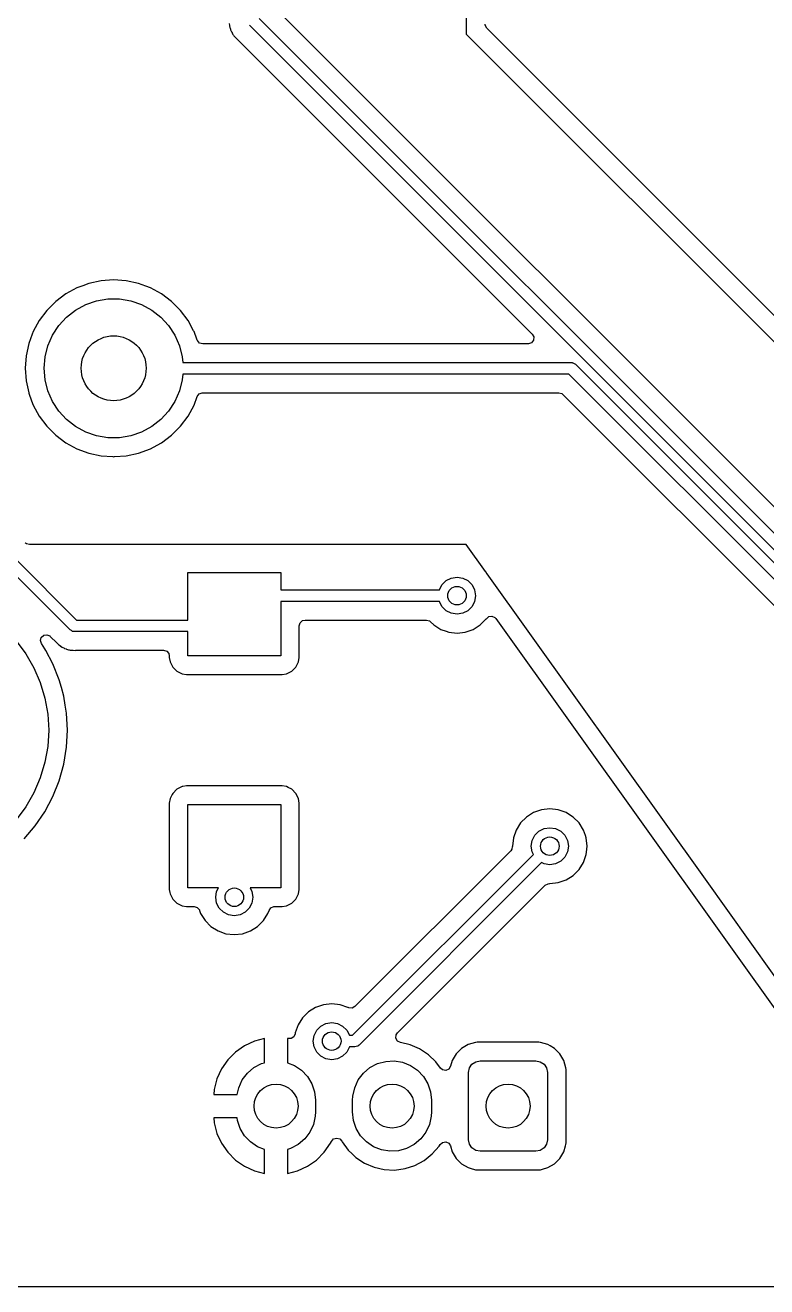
# Model space of a CAD drawing. Extents: x 0.71 to 7.56, y -5.16 to -0.79.
# Drawn here: x 1.279 to 1.909, y -5.157 to -4.087 of the extents above; entities that cross this region are included whole.
import ezdxf

# ---------------------------------------------------------------- set-up
doc = ezdxf.new("R2010")
doc.units = 0
doc.header["$MEASUREMENT"] = 0
doc.layers.add('BLACK', color=7, linetype='CONTINUOUS')

msp = doc.modelspace()

# ---------------------------------------------------------------- linework, layer by layer
at = {"layer": 'BLACK', "linetype": 'CONTINUOUS'}
for p, q in [((1.65354, -4.01553), (1.65354, -4.09449)), ((2.30045, -4.88142), (1.49512, -4.0761)), ((1.45223, -4.08537), (1.45262, -4.08698)), ((1.45262, -4.08698), (1.45267, -4.08723)), ((1.45267, -4.08723), (1.45289, -4.08887)), ((1.45289, -4.08887), (1.45315, -4.08947)), ((2.28983, -4.90702), (1.46952, -4.08672)), ((1.47792, -4.0812), (2.29535, -4.89862)), ((1.66962, -4.08689), (1.66951, -4.08585)), ((1.67094, -4.08931), (1.66962, -4.08689)), ((1.45315, -4.08947), (1.45342, -4.09026)), ((1.45342, -4.09026), (1.45357, -4.0909)), ((1.45357, -4.0909), (1.45357, -4.0909)), ((1.45357, -4.0909), (1.45439, -4.09234)), ((1.45439, -4.09234), (1.4545, -4.09257)), ((1.4545, -4.09257), (1.45516, -4.09409)), ((1.45516, -4.09409), (1.45557, -4.0946)), ((1.45557, -4.0946), (1.45604, -4.09528)), ((1.45604, -4.09528), (1.45636, -4.09586)), ((1.45636, -4.09586), (1.45753, -4.09703)), ((1.45753, -4.09703), (1.4577, -4.09721)), ((1.4577, -4.09721), (1.45875, -4.0985)), ((1.45875, -4.0985), (1.45928, -4.09888)), ((1.45928, -4.09888), (1.45992, -4.09941)), ((1.45992, -4.09941), (1.70944, -4.34893)), ((1.65354, -4.09449), (2.08661, -4.52756)), ((2.0918, -4.51016), (1.67094, -4.08931)), ((1.35433, -4.30294), (1.34366, -4.3037)), ((1.36501, -4.3037), (1.35433, -4.30294)), ((1.35433, -4.30294), (1.35433, -4.30294)), ((1.32317, -4.30972), (1.31378, -4.31485)), ((1.32818, -4.30785), (1.32317, -4.30972)), ((1.3332, -4.30598), (1.32818, -4.30785)), ((1.34365, -4.3037), (1.3332, -4.30598)), ((1.3332, -4.30598), (1.3332, -4.30598)), ((1.3332, -4.30598), (1.3332, -4.30598)), ((1.34366, -4.3037), (1.34365, -4.3037)), ((1.37546, -4.30598), (1.36501, -4.3037)), ((1.36501, -4.3037), (1.36501, -4.3037)), ((1.38175, -4.30832), (1.37546, -4.30598)), ((1.37546, -4.30598), (1.37546, -4.30598)), ((1.37546, -4.30598), (1.37546, -4.30598)), ((1.38549, -4.30972), (1.38175, -4.30832)), ((1.39489, -4.31485), (1.38549, -4.30972)), ((1.38549, -4.30972), (1.38549, -4.30972)), ((1.30521, -4.32126), (1.29764, -4.32883)), ((1.31378, -4.31485), (1.30521, -4.32126)), ((1.30521, -4.32126), (1.30521, -4.32126)), ((1.31378, -4.31485), (1.31378, -4.31485)), ((1.32203, -4.32851), (1.33061, -4.32387)), ((1.33061, -4.32387), (1.33983, -4.3207)), ((1.33983, -4.3207), (1.34945, -4.3191)), ((1.34945, -4.3191), (1.35921, -4.3191)), ((1.35921, -4.3191), (1.36883, -4.3207)), ((1.36883, -4.3207), (1.37805, -4.32387)), ((1.37805, -4.32387), (1.38663, -4.32851)), ((1.40345, -4.32126), (1.39489, -4.31485)), ((1.39489, -4.31485), (1.39489, -4.31485)), ((1.39489, -4.31485), (1.39489, -4.31485)), ((1.41102, -4.32883), (1.40345, -4.32126)), ((1.40345, -4.32126), (1.40345, -4.32126)), ((1.40345, -4.32126), (1.40345, -4.32126)), ((1.29764, -4.32883), (1.29122, -4.3374)), ((1.29764, -4.32883), (1.29764, -4.32883)), ((1.30773, -4.34168), (1.31433, -4.3345)), ((1.31433, -4.3345), (1.32203, -4.32851)), ((1.38663, -4.32851), (1.39433, -4.3345)), ((1.39433, -4.3345), (1.40093, -4.34168)), ((1.41744, -4.3374), (1.41102, -4.32883)), ((1.41102, -4.32883), (1.41102, -4.32883)), ((1.41102, -4.32883), (1.41102, -4.32883)), ((1.29122, -4.3374), (1.2861, -4.34679)), ((1.29122, -4.3374), (1.29122, -4.3374)), ((1.30239, -4.34985), (1.30773, -4.34168)), ((1.40093, -4.34168), (1.40627, -4.34985)), ((1.4222, -4.34612), (1.41744, -4.3374)), ((1.41744, -4.3374), (1.41744, -4.3374)), ((1.41744, -4.3374), (1.41744, -4.3374)), ((1.2853, -4.34893), (1.28236, -4.35682)), ((1.2861, -4.34679), (1.2853, -4.34893)), ((1.29848, -4.35878), (1.30239, -4.34985)), ((1.40627, -4.34985), (1.41019, -4.35878)), ((1.42257, -4.34679), (1.4222, -4.34612)), ((1.42492, -4.35309), (1.42257, -4.34679)), ((1.42529, -4.35409), (1.42492, -4.35309)), ((1.42542, -4.35441), (1.42529, -4.35409)), ((1.42722, -4.35649), (1.42542, -4.35441)), ((1.42986, -4.35726), (1.42722, -4.35649)), ((1.70891, -4.35629), (1.70633, -4.35725)), ((1.71056, -4.35409), (1.70891, -4.35629)), ((1.70944, -4.34893), (1.71075, -4.35134)), ((1.71075, -4.35134), (1.71056, -4.35409)), ((1.28236, -4.35682), (1.28008, -4.36728)), ((1.28236, -4.35682), (1.28236, -4.35682)), ((1.28236, -4.35682), (1.28236, -4.35682)), ((1.29608, -4.36823), (1.29848, -4.35878)), ((1.41019, -4.35878), (1.41258, -4.36823)), ((1.70598, -4.35726), (1.42986, -4.35726)), ((1.70633, -4.35725), (1.70598, -4.35726)), ((1.28008, -4.36728), (1.27932, -4.37795)), ((1.28008, -4.36728), (1.28008, -4.36728)), ((1.29528, -4.37795), (1.29608, -4.36823)), ((1.41258, -4.36823), (1.41298, -4.37303)), ((1.41298, -4.37303), (1.74266, -4.37303)), ((1.74266, -4.37303), (1.74353, -4.37316)), ((1.74353, -4.37316), (1.74371, -4.37314)), ((1.74371, -4.37314), (1.7438, -4.3732)), ((1.7438, -4.3732), (1.74405, -4.37323)), ((1.74405, -4.37323), (1.74507, -4.37389)), ((1.74507, -4.37389), (1.74614, -4.37447)), ((1.74614, -4.37447), (2.28801, -4.91634)), ((1.27932, -4.37795), (1.27932, -4.37795)), ((1.27932, -4.37795), (1.28008, -4.38863)), ((1.28008, -4.38863), (1.28008, -4.38863)), ((1.28008, -4.38863), (1.28226, -4.39865)), ((1.29608, -4.38767), (1.29528, -4.37795)), ((1.29848, -4.39713), (1.29608, -4.38767)), ((1.41258, -4.38767), (1.41019, -4.39713)), ((1.41298, -4.38287), (1.41258, -4.38767)), ((1.74062, -4.38287), (1.41298, -4.38287)), ((2.28249, -4.92474), (1.74062, -4.38287)), ((1.28226, -4.39865), (1.28236, -4.39909)), ((1.28236, -4.39909), (1.28475, -4.40551)), ((1.30239, -4.40606), (1.29848, -4.39713)), ((1.41019, -4.39713), (1.40627, -4.40606)), ((1.42694, -4.39962), (1.42951, -4.39865)), ((1.42951, -4.39865), (1.42986, -4.39864)), ((1.42986, -4.39864), (1.73207, -4.39864)), ((1.73207, -4.39864), (1.73471, -4.39942)), ((1.28475, -4.40551), (1.2861, -4.40911)), ((1.2861, -4.40911), (1.29122, -4.41851)), ((1.30773, -4.41423), (1.30239, -4.40606)), ((1.40627, -4.40606), (1.40093, -4.41423)), ((1.41744, -4.41851), (1.42257, -4.40911)), ((1.42257, -4.40911), (1.42529, -4.40182)), ((1.42529, -4.40182), (1.42694, -4.39962)), ((1.73471, -4.39942), (1.73552, -4.40007)), ((1.73552, -4.40007), (2.27109, -4.93564)), ((1.29122, -4.41851), (1.29122, -4.41851)), ((1.29122, -4.41851), (1.29122, -4.41851)), ((1.29122, -4.41851), (1.29764, -4.42708)), ((1.31433, -4.4214), (1.30773, -4.41423)), ((1.40093, -4.41423), (1.39433, -4.4214)), ((1.41102, -4.42708), (1.41744, -4.41851)), ((1.29764, -4.42708), (1.29764, -4.42708)), ((1.29764, -4.42708), (1.29764, -4.42708)), ((1.29764, -4.42708), (1.30521, -4.43464)), ((1.32203, -4.42739), (1.31433, -4.4214)), ((1.33061, -4.43203), (1.32203, -4.42739)), ((1.38663, -4.42739), (1.37805, -4.43203)), ((1.39433, -4.4214), (1.38663, -4.42739)), ((1.40345, -4.43464), (1.41102, -4.42708)), ((1.30521, -4.43464), (1.30521, -4.43464)), ((1.30521, -4.43464), (1.30521, -4.43464)), ((1.30521, -4.43464), (1.31378, -4.44106)), ((1.31378, -4.44106), (1.31378, -4.44106)), ((1.31378, -4.44106), (1.31378, -4.44106)), ((1.31378, -4.44106), (1.32317, -4.44619)), ((1.33983, -4.4352), (1.33061, -4.43203)), ((1.34945, -4.43681), (1.33983, -4.4352)), ((1.35921, -4.43681), (1.34945, -4.43681)), ((1.36883, -4.4352), (1.35921, -4.43681)), ((1.37805, -4.43203), (1.36883, -4.4352)), ((1.38549, -4.44619), (1.39431, -4.44137)), ((1.39431, -4.44137), (1.39489, -4.44106)), ((1.39489, -4.44106), (1.40345, -4.43464)), ((1.32317, -4.44619), (1.32317, -4.44619)), ((1.32317, -4.44619), (1.32317, -4.44619)), ((1.32317, -4.44619), (1.32317, -4.44619)), ((1.32317, -4.44619), (1.3332, -4.44993)), ((1.3332, -4.44993), (1.34366, -4.4522)), ((1.34366, -4.4522), (1.35357, -4.45291)), ((1.35504, -4.45292), (1.36501, -4.4522)), ((1.36501, -4.4522), (1.37546, -4.44993)), ((1.37546, -4.44993), (1.38549, -4.44619)), ((1.38549, -4.44619), (1.38549, -4.44619)), ((1.38549, -4.44619), (1.38549, -4.44619)), ((1.35357, -4.45291), (1.35433, -4.45297)), ((1.35433, -4.45297), (1.35504, -4.45292)), ((1.35433, -4.45297), (1.35433, -4.45297)), ((1.35433, -4.45297), (1.35433, -4.45297)), ((1.27948, -4.52625), (1.27927, -4.52611)), ((1.28047, -4.52685), (1.27948, -4.52625)), ((1.28301, -4.52756), (1.28047, -4.52685)), ((1.65354, -4.52756), (1.28301, -4.52756)), ((1.66984, -4.55037), (1.65354, -4.52756)), ((1.31739, -4.59994), (1.26568, -4.54823)), ((1.2712, -4.53983), (1.3229, -4.59154)), ((1.41732, -4.59154), (1.41732, -4.55118)), ((1.41732, -4.55118), (1.49606, -4.55118)), ((1.49606, -4.55118), (1.49606, -4.56594)), ((1.63293, -4.56161), (1.63641, -4.55813)), ((1.63641, -4.55813), (1.6408, -4.55589)), ((1.6408, -4.55589), (1.64567, -4.55512)), ((1.64567, -4.55512), (1.65054, -4.55589)), ((1.65054, -4.55589), (1.65493, -4.55813)), ((1.65493, -4.55813), (1.65841, -4.56161)), ((1.67036, -4.55098), (1.66984, -4.55037)), ((1.67047, -4.55109), (1.67036, -4.55098)), ((1.67125, -4.55234), (1.67047, -4.55109)), ((1.67047, -4.55109), (1.67047, -4.55109)), ((1.67047, -4.55109), (1.67047, -4.55109)), ((1.67133, -4.55246), (1.67125, -4.55234)), ((1.85639, -4.81154), (1.67133, -4.55246)), ((1.49606, -4.56594), (1.63072, -4.56594)), ((1.63072, -4.56594), (1.63293, -4.56161)), ((1.65841, -4.56161), (1.66065, -4.566)), ((1.66065, -4.566), (1.66142, -4.57087)), ((1.63072, -4.57579), (1.49606, -4.57579)), ((1.49606, -4.57579), (1.49606, -4.62205)), ((1.63293, -4.58012), (1.63072, -4.57579)), ((1.63641, -4.58361), (1.63293, -4.58012)), ((1.65841, -4.58012), (1.65493, -4.58361)), ((1.66065, -4.57573), (1.65841, -4.58012)), ((1.66142, -4.57087), (1.66065, -4.57573)), ((1.3229, -4.59154), (1.41732, -4.59154)), ((1.51261, -4.5938), (1.51468, -4.592)), ((1.51468, -4.592), (1.51671, -4.59156)), ((1.51671, -4.59156), (1.61977, -4.59156)), ((1.61977, -4.59156), (1.62241, -4.59233)), ((1.6408, -4.58584), (1.63641, -4.58361)), ((1.64567, -4.58661), (1.6408, -4.58584)), ((1.65054, -4.58584), (1.64567, -4.58661)), ((1.65493, -4.58361), (1.65054, -4.58584)), ((1.66544, -4.59566), (1.67047, -4.59064)), ((1.67047, -4.59064), (1.67058, -4.59046)), ((1.67058, -4.59046), (1.67264, -4.58864)), ((1.67264, -4.58864), (1.67536, -4.58822)), ((1.67536, -4.58822), (1.67787, -4.58934)), ((1.67787, -4.58934), (1.67868, -4.59022)), ((1.67868, -4.59022), (2.03279, -5.08597)), ((1.31845, -4.60052), (1.31739, -4.59994)), ((1.31948, -4.60118), (1.31845, -4.60052)), ((1.31973, -4.60121), (1.31948, -4.60118)), ((1.31982, -4.60127), (1.31973, -4.60121)), ((1.32, -4.60125), (1.31982, -4.60127)), ((1.32087, -4.60138), (1.32, -4.60125)), ((1.41732, -4.60138), (1.32087, -4.60138)), ((1.41732, -4.62205), (1.41732, -4.60138)), ((1.51183, -4.59644), (1.51261, -4.5938)), ((1.51183, -4.62329), (1.51183, -4.59644)), ((1.62241, -4.59233), (1.62322, -4.59298)), ((1.62322, -4.59298), (1.6259, -4.59566)), ((1.6259, -4.59566), (1.63191, -4.59944)), ((1.63191, -4.59944), (1.63635, -4.60099)), ((1.63635, -4.60099), (1.63861, -4.60179)), ((1.63861, -4.60179), (1.63861, -4.60179)), ((1.63861, -4.60179), (1.64567, -4.60258)), ((1.64567, -4.60258), (1.65273, -4.60179)), ((1.64567, -4.60258), (1.64567, -4.60258)), ((1.64567, -4.60258), (1.64567, -4.60258)), ((1.65273, -4.60179), (1.65943, -4.59944)), ((1.65273, -4.60179), (1.65273, -4.60179)), ((1.65273, -4.60179), (1.65273, -4.60179)), ((1.65943, -4.59944), (1.66544, -4.59566)), ((1.27158, -4.60912), (1.27978, -4.62014)), ((1.2922, -4.60896), (1.29291, -4.6063)), ((1.29304, -4.61157), (1.2922, -4.60896)), ((1.29291, -4.6063), (1.29495, -4.60445)), ((1.29599, -4.61592), (1.29304, -4.61157)), ((1.29495, -4.60445), (1.29766, -4.60399)), ((1.29766, -4.60399), (1.30019, -4.60507)), ((1.30019, -4.60507), (1.30053, -4.60538)), ((1.30053, -4.60538), (1.30599, -4.61084)), ((1.30599, -4.61084), (1.30769, -4.61266)), ((1.30769, -4.61266), (1.3091, -4.61352)), ((1.27978, -4.62014), (1.28665, -4.63203)), ((1.29673, -4.61733), (1.29599, -4.61592)), ((1.29599, -4.61592), (1.29599, -4.61592)), ((1.29599, -4.61592), (1.29599, -4.61592)), ((1.30279, -4.62874), (1.29673, -4.61733)), ((1.3091, -4.61352), (1.30931, -4.61366)), ((1.30931, -4.61366), (1.31063, -4.61466)), ((1.31063, -4.61466), (1.31124, -4.6149)), ((1.31124, -4.6149), (1.31199, -4.61527)), ((1.31199, -4.61527), (1.31255, -4.61561)), ((1.31255, -4.61561), (1.31255, -4.61561)), ((1.31255, -4.61561), (1.31255, -4.61561)), ((1.31255, -4.61561), (1.31414, -4.61606)), ((1.31414, -4.61606), (1.31438, -4.61614)), ((1.31438, -4.61614), (1.31592, -4.61675)), ((1.31592, -4.61675), (1.31657, -4.61681)), ((1.31657, -4.61681), (1.31739, -4.61697)), ((1.31739, -4.61697), (1.31802, -4.61715)), ((1.31802, -4.61715), (1.31968, -4.61715)), ((1.31968, -4.61715), (1.31993, -4.61716)), ((1.31993, -4.61716), (1.32158, -4.61733)), ((1.32158, -4.61733), (1.32222, -4.61722)), ((1.32222, -4.61722), (1.32305, -4.61715)), ((1.32305, -4.61715), (1.39667, -4.61715)), ((1.39667, -4.61715), (1.39931, -4.61792)), ((1.39931, -4.61792), (1.40111, -4.62)), ((1.40111, -4.62), (1.40156, -4.62203)), ((1.40156, -4.62203), (1.40156, -4.62329)), ((1.40156, -4.62329), (1.40214, -4.62698)), ((1.49606, -4.62205), (1.41732, -4.62205)), ((1.51125, -4.62698), (1.51183, -4.62329)), ((1.28665, -4.63203), (1.29209, -4.64464)), ((1.30816, -4.64223), (1.30279, -4.62874)), ((1.40214, -4.62698), (1.40441, -4.63143)), ((1.40441, -4.63143), (1.40441, -4.63143)), ((1.40441, -4.63143), (1.40441, -4.63143)), ((1.40441, -4.63143), (1.40794, -4.63496)), ((1.50545, -4.63496), (1.50898, -4.63143)), ((1.50898, -4.63143), (1.51125, -4.62698)), ((1.51125, -4.62698), (1.51125, -4.62698)), ((1.51125, -4.62698), (1.51125, -4.62698)), ((1.29209, -4.64464), (1.29603, -4.6578)), ((1.30999, -4.64882), (1.30816, -4.64223)), ((1.30816, -4.64223), (1.30816, -4.64223)), ((1.30816, -4.64223), (1.30816, -4.64223)), ((1.30816, -4.64223), (1.30816, -4.64223)), ((1.40794, -4.63496), (1.40794, -4.63496)), ((1.40794, -4.63496), (1.40794, -4.63496)), ((1.40794, -4.63496), (1.41239, -4.63723)), ((1.41239, -4.63723), (1.41239, -4.63723)), ((1.41239, -4.63723), (1.41608, -4.63781)), ((1.41608, -4.63781), (1.41608, -4.63781)), ((1.41608, -4.63781), (1.4973, -4.63781)), ((1.4973, -4.63781), (1.501, -4.63723)), ((1.501, -4.63723), (1.50545, -4.63496)), ((1.31204, -4.65622), (1.30999, -4.64882)), ((1.31328, -4.66378), (1.31204, -4.65622)), ((1.31204, -4.65622), (1.31204, -4.65622)), ((1.31204, -4.65622), (1.31204, -4.65622)), ((1.29603, -4.6578), (1.29841, -4.67133)), ((1.31439, -4.67054), (1.31328, -4.66378)), ((1.29841, -4.67133), (1.29921, -4.68504)), ((1.31518, -4.68504), (1.31439, -4.67054)), ((1.29921, -4.68504), (1.29841, -4.69875)), ((1.31439, -4.69954), (1.31518, -4.68504)), ((1.29841, -4.69875), (1.29603, -4.71228)), ((1.31204, -4.71386), (1.31439, -4.69954)), ((1.29603, -4.71228), (1.29209, -4.72544)), ((1.30816, -4.72785), (1.31204, -4.71386)), ((1.29209, -4.72544), (1.28665, -4.73805)), ((1.30279, -4.74134), (1.30816, -4.72785)), ((1.28665, -4.73805), (1.27978, -4.74994)), ((1.29599, -4.75416), (1.30279, -4.74134)), ((1.40394, -4.73956), (1.40214, -4.7431)), ((1.40441, -4.73865), (1.40394, -4.73956)), ((1.40794, -4.73512), (1.40441, -4.73865)), ((1.40441, -4.73865), (1.40441, -4.73865)), ((1.40441, -4.73865), (1.40441, -4.73865)), ((1.41239, -4.73285), (1.40794, -4.73512)), ((1.40794, -4.73512), (1.40794, -4.73512)), ((1.40794, -4.73512), (1.40794, -4.73512)), ((1.41289, -4.73277), (1.41239, -4.73285)), ((1.41608, -4.73226), (1.41289, -4.73277)), ((1.4973, -4.73226), (1.41608, -4.73226)), ((1.501, -4.73285), (1.4973, -4.73226)), ((1.50242, -4.73358), (1.501, -4.73285)), ((1.50545, -4.73512), (1.50242, -4.73358)), ((1.50898, -4.73865), (1.50545, -4.73512)), ((1.50545, -4.73512), (1.50545, -4.73512)), ((1.50545, -4.73512), (1.50545, -4.73512)), ((1.51125, -4.7431), (1.50898, -4.73865)), ((1.50898, -4.73865), (1.50898, -4.73865)), ((1.50898, -4.73865), (1.50898, -4.73865)), ((1.27978, -4.74994), (1.27158, -4.76096)), ((1.40214, -4.7431), (1.40156, -4.74679)), ((1.40156, -4.74679), (1.40156, -4.82014)), ((1.41732, -4.8189), (1.41732, -4.74803)), ((1.41732, -4.74803), (1.49606, -4.74803)), ((1.49606, -4.74803), (1.49606, -4.8189)), ((1.51183, -4.74679), (1.51125, -4.7431)), ((1.51183, -4.82014), (1.51183, -4.74679)), ((1.71735, -4.75254), (1.71065, -4.75489)), ((1.72441, -4.75175), (1.71735, -4.75254)), ((1.71735, -4.75254), (1.71735, -4.75254)), ((1.73147, -4.75254), (1.72441, -4.75175)), ((1.72441, -4.75175), (1.72441, -4.75175)), ((1.73817, -4.75489), (1.73147, -4.75254)), ((1.73147, -4.75254), (1.73147, -4.75254)), ((1.28784, -4.76618), (1.29599, -4.75416)), ((1.70464, -4.75867), (1.69961, -4.76369)), ((1.71065, -4.75489), (1.70464, -4.75867)), ((1.74105, -4.7567), (1.73817, -4.75489)), ((1.74418, -4.75867), (1.74105, -4.7567)), ((1.74921, -4.76369), (1.74418, -4.75867)), ((1.27844, -4.77724), (1.28784, -4.76618)), ((1.69584, -4.7697), (1.69349, -4.77641)), ((1.69961, -4.76369), (1.69584, -4.7697)), ((1.71167, -4.77421), (1.71515, -4.77072)), ((1.71515, -4.77072), (1.71954, -4.76849)), ((1.71954, -4.76849), (1.72441, -4.76772)), ((1.72441, -4.76772), (1.72928, -4.76849)), ((1.72928, -4.76849), (1.73367, -4.77072)), ((1.73367, -4.77072), (1.73715, -4.77421)), ((1.75298, -4.7697), (1.74921, -4.76369)), ((1.75461, -4.77436), (1.75298, -4.7697)), ((1.69261, -4.78374), (1.69221, -4.78605)), ((1.69269, -4.78374), (1.69261, -4.78374)), ((1.69349, -4.77641), (1.69269, -4.78346)), ((1.69269, -4.78346), (1.69269, -4.78374)), ((1.69349, -4.77641), (1.69349, -4.77641)), ((1.70866, -4.78346), (1.70943, -4.7786)), ((1.70943, -4.78833), (1.70866, -4.78346)), ((1.70943, -4.7786), (1.71167, -4.77421)), ((1.73715, -4.77421), (1.73939, -4.7786)), ((1.73939, -4.7786), (1.74016, -4.78346)), ((1.74016, -4.78346), (1.73939, -4.78833)), ((1.75533, -4.77641), (1.75461, -4.77436)), ((1.75612, -4.78346), (1.75533, -4.77641)), ((1.75533, -4.77641), (1.75533, -4.77641)), ((1.75555, -4.78855), (1.75612, -4.78346)), ((1.75612, -4.78346), (1.75612, -4.78346)), ((1.55702, -4.9439), (1.7105, -4.79042)), ((1.69128, -4.78733), (1.5591, -4.91951)), ((1.69221, -4.78605), (1.69128, -4.78733)), ((1.7105, -4.79042), (1.70943, -4.78833)), ((1.73715, -4.79272), (1.73367, -4.7962)), ((1.73939, -4.78833), (1.73715, -4.79272)), ((1.75298, -4.79723), (1.75533, -4.79052)), ((1.75533, -4.79052), (1.75555, -4.78855)), ((1.71746, -4.79738), (1.56253, -4.9523)), ((1.71954, -4.79844), (1.71746, -4.79738)), ((1.72441, -4.79921), (1.71954, -4.79844)), ((1.72928, -4.79844), (1.72441, -4.79921)), ((1.73367, -4.7962), (1.72928, -4.79844)), ((1.74418, -4.80826), (1.74921, -4.80324)), ((1.74921, -4.80324), (1.75298, -4.79723)), ((1.59522, -4.94191), (1.72054, -4.81659)), ((1.72054, -4.81659), (1.72295, -4.81528)), ((1.72295, -4.81528), (1.72414, -4.81521)), ((1.72414, -4.81521), (1.72414, -4.81518)), ((1.72414, -4.81518), (1.72441, -4.81518)), ((1.72441, -4.81518), (1.73147, -4.81438)), ((1.73147, -4.81438), (1.73817, -4.81204)), ((1.73147, -4.81438), (1.73147, -4.81438)), ((1.73147, -4.81438), (1.73147, -4.81438)), ((1.73817, -4.81204), (1.74418, -4.80826)), ((2.04578, -5.0767), (1.85639, -4.81154)), ((1.40156, -4.82014), (1.40197, -4.82274)), ((1.40197, -4.82274), (1.40214, -4.82383)), ((1.40214, -4.82383), (1.40441, -4.82828)), ((1.44325, -4.8189), (1.41732, -4.8189)), ((1.44094, -4.82677), (1.44172, -4.82191)), ((1.44172, -4.83164), (1.44094, -4.82677)), ((1.44172, -4.82191), (1.44325, -4.8189)), ((1.49606, -4.8189), (1.47014, -4.8189)), ((1.47014, -4.8189), (1.47167, -4.82191)), ((1.47167, -4.82191), (1.47244, -4.82677)), ((1.47244, -4.82677), (1.47167, -4.83164)), ((1.50898, -4.82828), (1.51125, -4.82383)), ((1.51125, -4.82383), (1.51183, -4.82014)), ((1.51125, -4.82383), (1.51125, -4.82383)), ((1.51125, -4.82383), (1.51125, -4.82383)), ((1.51183, -4.82014), (1.51183, -4.82014)), ((1.40441, -4.82828), (1.40441, -4.82828)), ((1.40441, -4.82828), (1.40441, -4.82828)), ((1.40441, -4.82828), (1.40794, -4.83181)), ((1.40794, -4.83181), (1.40794, -4.83181)), ((1.40794, -4.83181), (1.40794, -4.83181)), ((1.40794, -4.83181), (1.41239, -4.83408)), ((1.41239, -4.83408), (1.41239, -4.83408)), ((1.41239, -4.83408), (1.41608, -4.83467)), ((1.41608, -4.83467), (1.41608, -4.83467)), ((1.41608, -4.83467), (1.4226, -4.83467)), ((1.4226, -4.83467), (1.42524, -4.83544)), ((1.42524, -4.83544), (1.42704, -4.83752)), ((1.42704, -4.83752), (1.42721, -4.83793)), ((1.42721, -4.83793), (1.42812, -4.84053)), ((1.44395, -4.83603), (1.44172, -4.83164)), ((1.44744, -4.83951), (1.44395, -4.83603)), ((1.46943, -4.83603), (1.46595, -4.83951)), ((1.47167, -4.83164), (1.46943, -4.83603)), ((1.48527, -4.84053), (1.48618, -4.83793)), ((1.48618, -4.83793), (1.48778, -4.8357)), ((1.48778, -4.8357), (1.49034, -4.83469)), ((1.49034, -4.83469), (1.49078, -4.83467)), ((1.49078, -4.83467), (1.4973, -4.83467)), ((1.4973, -4.83467), (1.501, -4.83408)), ((1.4973, -4.83467), (1.4973, -4.83467)), ((1.501, -4.83408), (1.50545, -4.83181)), ((1.50545, -4.83181), (1.50898, -4.82828)), ((1.42812, -4.84053), (1.42812, -4.84053)), ((1.42812, -4.84053), (1.4319, -4.84655)), ((1.4319, -4.84655), (1.43692, -4.85157)), ((1.45183, -4.84175), (1.44744, -4.83951)), ((1.45669, -4.84252), (1.45183, -4.84175)), ((1.46156, -4.84175), (1.45669, -4.84252)), ((1.46595, -4.83951), (1.46156, -4.84175)), ((1.47647, -4.85157), (1.48149, -4.84655)), ((1.48149, -4.84655), (1.48527, -4.84053)), ((1.43692, -4.85157), (1.44293, -4.85535)), ((1.44293, -4.85535), (1.44964, -4.85769)), ((1.44964, -4.85769), (1.44964, -4.85769)), ((1.44964, -4.85769), (1.45669, -4.85849)), ((1.45669, -4.85849), (1.46375, -4.85769)), ((1.45669, -4.85849), (1.45669, -4.85849)), ((1.45669, -4.85849), (1.45669, -4.85849)), ((1.46375, -4.85769), (1.47045, -4.85535)), ((1.46375, -4.85769), (1.46375, -4.85769)), ((1.46375, -4.85769), (1.46375, -4.85769)), ((1.47045, -4.85535), (1.47647, -4.85157)), ((1.52561, -4.92024), (1.5196, -4.92402)), ((1.53231, -4.9179), (1.52561, -4.92024)), ((1.53937, -4.9171), (1.53231, -4.9179)), ((1.53231, -4.9179), (1.53231, -4.9179)), ((1.54643, -4.9179), (1.53937, -4.9171)), ((1.53937, -4.9171), (1.53937, -4.9171)), ((1.55313, -4.92024), (1.54643, -4.9179)), ((1.54643, -4.9179), (1.54643, -4.9179)), ((1.55338, -4.92036), (1.55313, -4.92024)), ((1.55394, -4.92064), (1.55338, -4.92036)), ((1.55338, -4.92036), (1.55338, -4.92036)), ((1.55669, -4.92083), (1.55394, -4.92064)), ((1.5591, -4.91951), (1.55669, -4.92083)), ((1.51457, -4.92904), (1.5108, -4.93506)), ((1.5196, -4.92402), (1.51457, -4.92904)), ((1.53011, -4.93608), (1.5345, -4.93384)), ((1.5345, -4.93384), (1.53937, -4.93307)), ((1.53937, -4.93307), (1.54424, -4.93384)), ((1.54424, -4.93384), (1.54863, -4.93608)), ((1.5073, -4.94507), (1.50503, -4.94663)), ((1.50836, -4.94253), (1.5073, -4.94507)), ((1.50845, -4.94176), (1.50836, -4.94253)), ((1.5108, -4.93506), (1.50845, -4.94176)), ((1.52362, -4.94882), (1.52439, -4.94395)), ((1.52439, -4.94395), (1.52663, -4.93956)), ((1.52663, -4.93956), (1.53011, -4.93608)), ((1.54863, -4.93608), (1.55211, -4.93956)), ((1.55211, -4.93956), (1.55432, -4.9439)), ((1.55432, -4.9439), (1.55702, -4.9439)), ((1.59389, -4.94635), (1.59412, -4.94361)), ((1.59412, -4.94361), (1.59522, -4.94191)), ((1.46545, -4.95281), (1.45783, -4.95815)), ((1.47388, -4.94888), (1.46545, -4.95281)), ((1.46545, -4.95281), (1.46545, -4.95281)), ((1.48228, -4.94663), (1.47388, -4.94888)), ((1.47388, -4.94888), (1.47388, -4.94888)), ((1.48228, -4.96722), (1.48228, -4.94663)), ((1.48228, -4.94663), (1.48228, -4.94663)), ((1.50225, -4.9467), (1.50197, -4.94663)), ((1.50197, -4.94663), (1.50197, -4.96713)), ((1.50228, -4.94671), (1.50225, -4.9467)), ((1.50503, -4.94663), (1.50228, -4.94671)), ((1.52439, -4.95369), (1.52362, -4.94882)), ((1.52663, -4.95808), (1.52439, -4.95369)), ((1.55432, -4.95374), (1.55211, -4.95808)), ((1.55906, -4.95374), (1.55432, -4.95374)), ((1.56022, -4.9534), (1.55906, -4.95374)), ((1.56141, -4.95314), (1.56022, -4.9534)), ((1.56161, -4.95299), (1.56141, -4.95314)), ((1.56172, -4.95296), (1.56161, -4.95299)), ((1.56183, -4.95283), (1.56172, -4.95296)), ((1.56253, -4.9523), (1.56183, -4.95283)), ((1.59519, -4.94878), (1.59389, -4.94635)), ((1.59759, -4.95012), (1.59519, -4.94878)), ((1.60583, -4.952), (1.59759, -4.95012)), ((1.61398, -4.95549), (1.60583, -4.952)), ((1.60583, -4.952), (1.60583, -4.952)), ((1.62137, -4.96037), (1.61398, -4.95549)), ((1.64953, -4.955), (1.64496, -4.95957)), ((1.6551, -4.9517), (1.64953, -4.955)), ((1.64953, -4.955), (1.64953, -4.955)), ((1.66132, -4.9499), (1.6551, -4.9517)), ((1.6551, -4.9517), (1.6551, -4.9517)), ((1.66277, -4.94978), (1.66132, -4.9499)), ((1.66132, -4.9499), (1.66132, -4.9499)), ((1.71518, -4.94978), (1.66277, -4.94978)), ((1.66277, -4.94978), (1.66277, -4.94978)), ((1.71664, -4.9499), (1.71518, -4.94978)), ((1.71518, -4.94978), (1.71518, -4.94978)), ((1.72285, -4.9517), (1.71664, -4.9499)), ((1.71664, -4.9499), (1.71664, -4.9499)), ((1.72472, -4.95281), (1.72285, -4.9517)), ((1.72285, -4.9517), (1.72285, -4.9517)), ((1.72285, -4.9517), (1.72285, -4.9517)), ((1.72285, -4.9517), (1.72285, -4.9517)), ((1.72842, -4.955), (1.72472, -4.95281)), ((1.733, -4.95957), (1.72842, -4.955)), ((1.72842, -4.955), (1.72842, -4.955)), ((1.45126, -4.96472), (1.44592, -4.97234)), ((1.45783, -4.95815), (1.45126, -4.96472)), ((1.45126, -4.96472), (1.45126, -4.96472)), ((1.45783, -4.95815), (1.45783, -4.95815)), ((1.53011, -4.96156), (1.52663, -4.95808)), ((1.5345, -4.9638), (1.53011, -4.96156)), ((1.53937, -4.96457), (1.5345, -4.9638)), ((1.54424, -4.9638), (1.53937, -4.96457)), ((1.54863, -4.96156), (1.54424, -4.9638)), ((1.55211, -4.95808), (1.54863, -4.96156)), ((1.57816, -4.96793), (1.58514, -4.96599)), ((1.58514, -4.96599), (1.59236, -4.9656)), ((1.59236, -4.9656), (1.5995, -4.96677)), ((1.62778, -4.96649), (1.62137, -4.96037)), ((1.62137, -4.96037), (1.62137, -4.96037)), ((1.63156, -4.9717), (1.62778, -4.96649)), ((1.64166, -4.96514), (1.6402, -4.97019)), ((1.64496, -4.95957), (1.64166, -4.96514)), ((1.64166, -4.96514), (1.64166, -4.96514)), ((1.64496, -4.95957), (1.64496, -4.95957)), ((1.65839, -4.96843), (1.66159, -4.9663)), ((1.66159, -4.9663), (1.66535, -4.96555)), ((1.66535, -4.96555), (1.7126, -4.96555)), ((1.7126, -4.96555), (1.71636, -4.9663)), ((1.71636, -4.9663), (1.71956, -4.96843)), ((1.73629, -4.96514), (1.733, -4.95957)), ((1.733, -4.95957), (1.733, -4.95957)), ((1.733, -4.95957), (1.733, -4.95957)), ((1.73809, -4.97136), (1.73629, -4.96514)), ((1.73629, -4.96514), (1.73629, -4.96514)), ((1.44592, -4.97234), (1.44199, -4.98077)), ((1.44592, -4.97234), (1.44592, -4.97234)), ((1.46345, -4.98176), (1.46783, -4.976)), ((1.46783, -4.976), (1.47335, -4.97132)), ((1.47335, -4.97132), (1.47974, -4.96793)), ((1.47974, -4.96793), (1.48228, -4.96722)), ((1.50197, -4.96713), (1.5078, -4.96945)), ((1.5078, -4.96945), (1.51379, -4.97351)), ((1.51379, -4.97351), (1.51877, -4.97876)), ((1.56188, -4.98176), (1.56626, -4.976)), ((1.56626, -4.976), (1.57177, -4.97132)), ((1.57177, -4.97132), (1.57816, -4.96793)), ((1.5995, -4.96677), (1.60623, -4.96945)), ((1.60623, -4.96945), (1.61222, -4.97351)), ((1.61222, -4.97351), (1.61719, -4.97876)), ((1.63349, -4.97328), (1.63156, -4.9717)), ((1.63622, -4.97366), (1.63349, -4.97328)), ((1.63872, -4.97251), (1.63622, -4.97366)), ((1.6402, -4.97019), (1.63872, -4.97251)), ((1.65551, -4.97539), (1.65626, -4.97163)), ((1.65551, -5.03248), (1.65551, -4.97539)), ((1.65626, -4.97163), (1.65839, -4.96843)), ((1.71956, -4.96843), (1.72169, -4.97163)), ((1.72169, -4.97163), (1.72244, -4.97539)), ((1.72244, -4.97539), (1.72244, -5.03248)), ((1.73821, -4.97281), (1.73809, -4.97136)), ((1.73809, -4.97136), (1.73809, -4.97136)), ((1.73821, -5.03507), (1.73821, -4.97281)), ((1.44199, -4.98077), (1.43958, -4.98975)), ((1.44199, -4.98077), (1.44199, -4.98077)), ((1.46041, -4.98833), (1.46345, -4.98176)), ((1.51877, -4.97876), (1.5225, -4.98496)), ((1.5225, -4.98496), (1.52481, -4.99182)), ((1.55884, -4.98833), (1.56188, -4.98176)), ((1.61719, -4.97876), (1.62092, -4.98496)), ((1.62092, -4.98496), (1.62323, -4.99182)), ((1.43958, -4.98975), (1.4392, -4.99409)), ((1.4392, -4.99409), (1.45914, -4.99409)), ((1.43958, -4.98975), (1.43958, -4.98975)), ((1.45914, -4.99409), (1.46041, -4.98833)), ((1.52481, -4.99182), (1.52559, -4.99902)), ((1.55709, -4.99902), (1.55728, -4.9954)), ((1.55728, -4.9954), (1.55884, -4.98833)), ((1.62323, -4.99182), (1.62402, -4.99902)), ((1.52559, -5.00886), (1.52539, -5.01248)), ((1.52559, -4.99902), (1.52559, -5.00886)), ((1.55709, -5.00886), (1.55709, -4.99902)), ((1.55787, -5.01605), (1.55709, -5.00886)), ((1.62402, -5.00886), (1.62382, -5.01248)), ((1.62402, -4.99902), (1.62402, -5.00886)), ((1.4592, -5.01378), (1.4392, -5.01378)), ((1.4392, -5.01378), (1.43958, -5.01812)), ((1.43958, -5.01812), (1.43958, -5.01812)), ((1.43958, -5.01812), (1.44199, -5.02711)), ((1.45944, -5.01605), (1.4592, -5.01378)), ((1.46175, -5.02291), (1.45944, -5.01605)), ((1.52384, -5.01954), (1.5208, -5.02611)), ((1.52539, -5.01248), (1.52384, -5.01954)), ((1.56018, -5.02291), (1.55787, -5.01605)), ((1.62226, -5.01954), (1.61923, -5.02611)), ((1.62382, -5.01248), (1.62226, -5.01954)), ((1.44199, -5.02711), (1.44199, -5.02711)), ((1.44199, -5.02711), (1.44592, -5.03553)), ((1.46549, -5.02911), (1.46175, -5.02291)), ((1.47046, -5.03436), (1.46549, -5.02911)), ((1.5208, -5.02611), (1.51642, -5.03187)), ((1.56391, -5.02911), (1.56018, -5.02291)), ((1.56889, -5.03436), (1.56391, -5.02911)), ((1.61923, -5.02611), (1.61485, -5.03187)), ((1.44592, -5.03553), (1.44592, -5.03553)), ((1.44592, -5.03553), (1.45126, -5.04315)), ((1.47645, -5.03842), (1.47046, -5.03436)), ((1.48228, -5.04075), (1.47645, -5.03842)), ((1.48228, -5.06125), (1.48228, -5.04075)), ((1.50451, -5.03995), (1.50197, -5.04065)), ((1.50197, -5.04065), (1.50197, -5.06125)), ((1.51091, -5.03656), (1.50451, -5.03995)), ((1.51642, -5.03187), (1.51091, -5.03656)), ((1.533, -5.04315), (1.53833, -5.03553)), ((1.53833, -5.03553), (1.5391, -5.03387)), ((1.5391, -5.03387), (1.54092, -5.03181)), ((1.54092, -5.03181), (1.54357, -5.03106)), ((1.54357, -5.03106), (1.5462, -5.03185)), ((1.5462, -5.03185), (1.54793, -5.03382)), ((1.54793, -5.03382), (1.54812, -5.03421)), ((1.54812, -5.03421), (1.54812, -5.03421)), ((1.54812, -5.03421), (1.55333, -5.04138)), ((1.55333, -5.04138), (1.55333, -5.04138)), ((1.55333, -5.04138), (1.55333, -5.04138)), ((1.55333, -5.04138), (1.55333, -5.04138)), ((1.55333, -5.04138), (1.55668, -5.04459)), ((1.57488, -5.03842), (1.56889, -5.03436)), ((1.5816, -5.0411), (1.57488, -5.03842)), ((1.58874, -5.04227), (1.5816, -5.0411)), ((1.60294, -5.03995), (1.59597, -5.04188)), ((1.60933, -5.03656), (1.60294, -5.03995)), ((1.61485, -5.03187), (1.60933, -5.03656)), ((1.62471, -5.04459), (1.63054, -5.03791)), ((1.63054, -5.03791), (1.63133, -5.03659)), ((1.63133, -5.03659), (1.63335, -5.03472)), ((1.63335, -5.03472), (1.63606, -5.03424)), ((1.63606, -5.03424), (1.6386, -5.0353)), ((1.6386, -5.0353), (1.64016, -5.03757)), ((1.64016, -5.03757), (1.64021, -5.03773)), ((1.64021, -5.03773), (1.64166, -5.04273)), ((1.65626, -5.03625), (1.65551, -5.03248)), ((1.65839, -5.03944), (1.65626, -5.03625)), ((1.66159, -5.04157), (1.65839, -5.03944)), ((1.66535, -5.04232), (1.66159, -5.04157)), ((1.71636, -5.04157), (1.7126, -5.04232)), ((1.71956, -5.03944), (1.71636, -5.04157)), ((1.72169, -5.03625), (1.71956, -5.03944)), ((1.72244, -5.03248), (1.72169, -5.03625)), ((1.73629, -5.04273), (1.73779, -5.03757)), ((1.73779, -5.03757), (1.73809, -5.03652)), ((1.73809, -5.03652), (1.73821, -5.03507)), ((1.73809, -5.03652), (1.73809, -5.03652)), ((1.45126, -5.04315), (1.45126, -5.04315)), ((1.45126, -5.04315), (1.45783, -5.04973)), ((1.45783, -5.04973), (1.46545, -5.05506)), ((1.5188, -5.05506), (1.52642, -5.04973)), ((1.52642, -5.04973), (1.533, -5.04315)), ((1.52642, -5.04973), (1.52642, -5.04973)), ((1.533, -5.04315), (1.533, -5.04315)), ((1.55668, -5.04459), (1.55973, -5.04751)), ((1.55973, -5.04751), (1.56713, -5.05239)), ((1.59597, -5.04188), (1.58874, -5.04227)), ((1.60998, -5.05431), (1.61778, -5.05011)), ((1.61778, -5.05011), (1.62471, -5.04459)), ((1.64166, -5.04273), (1.64166, -5.04273)), ((1.64166, -5.04273), (1.64496, -5.0483)), ((1.64496, -5.0483), (1.64496, -5.0483)), ((1.64496, -5.0483), (1.64953, -5.05288)), ((1.7126, -5.04232), (1.66535, -5.04232)), ((1.72842, -5.05288), (1.733, -5.0483)), ((1.733, -5.0483), (1.73629, -5.04273)), ((1.46545, -5.05506), (1.47388, -5.05899)), ((1.47388, -5.05899), (1.47388, -5.05899)), ((1.47388, -5.05899), (1.48228, -5.06125)), ((1.50197, -5.06125), (1.51037, -5.05899)), ((1.51037, -5.05899), (1.5188, -5.05506)), ((1.51037, -5.05899), (1.51037, -5.05899)), ((1.5188, -5.05506), (1.5188, -5.05506)), ((1.56713, -5.05239), (1.57528, -5.05587)), ((1.57528, -5.05587), (1.57528, -5.05587)), ((1.57528, -5.05587), (1.57528, -5.05587)), ((1.57528, -5.05587), (1.58392, -5.05784)), ((1.58392, -5.05784), (1.59277, -5.05824)), ((1.59277, -5.05824), (1.60155, -5.05705)), ((1.60155, -5.05705), (1.60998, -5.05431)), ((1.64953, -5.05288), (1.64953, -5.05288)), ((1.64953, -5.05288), (1.64953, -5.05288)), ((1.64953, -5.05288), (1.6551, -5.05617)), ((1.6551, -5.05617), (1.65674, -5.05665)), ((1.65674, -5.05665), (1.66132, -5.05798)), ((1.66132, -5.05798), (1.66132, -5.05798)), ((1.66132, -5.05798), (1.66132, -5.05798)), ((1.66132, -5.05798), (1.6618, -5.05801)), ((1.6618, -5.05801), (1.66277, -5.05809)), ((1.66277, -5.05809), (1.66277, -5.05809)), ((1.66277, -5.05809), (1.71518, -5.05809)), ((1.71518, -5.05809), (1.71591, -5.05803)), ((1.71591, -5.05803), (1.71664, -5.05798)), ((1.71664, -5.05798), (1.71828, -5.0575)), ((1.71664, -5.05798), (1.71664, -5.05798)), ((1.71664, -5.05798), (1.71664, -5.05798)), ((1.71828, -5.0575), (1.72285, -5.05617)), ((1.72285, -5.05617), (1.72842, -5.05288)), ((3.93211, -5.15726), (1.2704, -5.15726))]:
    msp.add_line(p, q, dxfattribs=at)
at = {"layer": 'BLACK'}
for centre, radius in [((1.35433, -4.37795), 0.027559), ((1.64567, -4.57087), 0.007874), ((1.72441, -4.78346), 0.007874), ((1.45669, -4.82677), 0.007874), ((1.53937, -4.94882), 0.007874), ((1.49213, -5.00394), 0.018701), ((1.59055, -5.00394), 0.018701), ((1.68898, -5.00394), 0.018701)]:
    msp.add_circle(centre, radius, dxfattribs=at)

doc.saveas('drawing.dxf')
